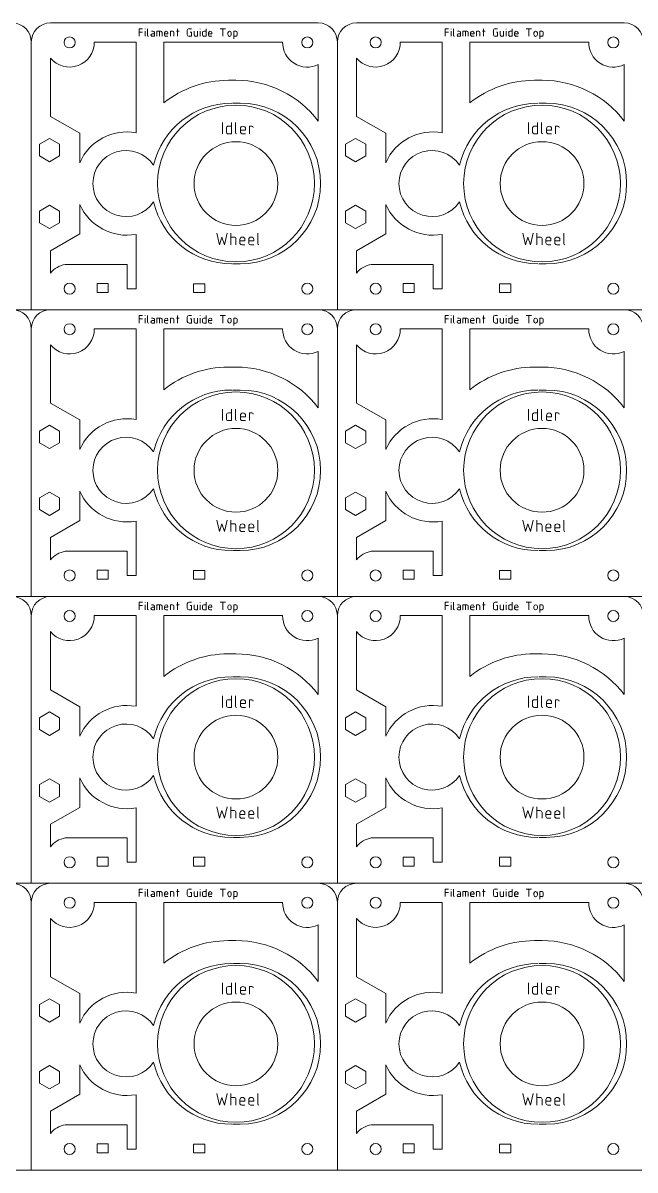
# Model space of a CAD drawing. Header units: millimetres. Extents: x 0 to 560, y 2 to 302.
# Drawn here: x 157.8 to 317.8, y 2.5 to 302.5 of the extents above; entities that cross this region are included whole.
import ezdxf

# ---------------------------------------------------------------- set-up
doc = ezdxf.new("R2010")
doc.units = ezdxf.units.MM
for name, color, linetype, lineweight, true_color in [('Filament Guide Top', 7, 'CONTINUOUS', 0, 0x000000), ('Filament Guide Top Honeycomb', 7, 'CONTINUOUS', 0, 0x000000), ('Filament Guide Top Text', 4, 'CONTINUOUS', 0, 0x00ffff), ('Idler Wheel', 7, 'CONTINUOUS', 0, 0x000000), ('Idler Wheel Text', 4, 'CONTINUOUS', 0, 0x00ffff)]:
    doc.layers.add(name, color=color, linetype=linetype, lineweight=lineweight, true_color=true_color)

msp = doc.modelspace()

# ---------------------------------------------------------------- linework, layer by layer
at = {"layer": 'Filament Guide Top'}
for p, q in [((235, 302.5), (165, 302.5)), ((315, 302.5), (245, 302.5)), ((160, 227.5), (160, 297.5)), ((240, 227.5), (240, 297.5)), ((212.62, 281.5), (214.62, 281.5)), ((292.62, 281.5), (294.62, 281.5)), ((164.75, 272.3), (162.1, 270.77)), ((162.1, 270.77), (162.1, 267.71)), ((164.75, 272.3), (167.4, 270.77)), ((167.4, 270.77), (167.4, 267.71)), ((244.75, 272.3), (242.1, 270.77)), ((242.1, 270.77), (242.1, 267.71)), ((244.75, 272.3), (247.4, 270.77)), ((247.4, 270.77), (247.4, 267.71)), ((162.1, 267.71), (164.75, 266.18)), ((167.4, 267.71), (164.75, 266.18)), ((242.1, 267.71), (244.75, 266.18)), ((247.4, 267.71), (244.75, 266.18)), ((164.75, 254.82), (162.1, 253.29)), ((162.1, 253.29), (162.1, 250.23)), ((164.75, 254.82), (167.4, 253.29)), ((167.4, 253.29), (167.4, 250.23)), ((244.75, 254.82), (242.1, 253.29)), ((242.1, 253.29), (242.1, 250.23)), ((244.75, 254.82), (247.4, 253.29)), ((247.4, 253.29), (247.4, 250.23)), ((162.1, 250.23), (164.75, 248.7)), ((167.4, 250.23), (164.75, 248.7)), ((242.1, 250.23), (244.75, 248.7)), ((247.4, 250.23), (244.75, 248.7)), ((212.62, 239.5), (214.62, 239.5)), ((292.62, 239.5), (294.62, 239.5)), ((177.17, 234.35), (180.07, 234.35)), ((177.17, 232), (177.17, 234.35)), ((180.07, 234.35), (180.07, 232)), ((202.42, 234.3), (205.32, 234.3)), ((202.42, 232), (202.42, 234.3)), ((205.32, 234.3), (205.32, 232)), ((257.18, 234.35), (260.07, 234.35)), ((257.18, 232), (257.18, 234.35)), ((260.07, 234.35), (260.07, 232)), ((282.42, 234.3), (285.32, 234.3)), ((282.42, 232), (282.42, 234.3)), ((285.32, 234.3), (285.32, 232)), ((180.07, 232), (177.17, 232)), ((205.32, 232), (202.42, 232)), ((260.07, 232), (257.18, 232)), ((285.32, 232), (282.42, 232)), ((160, 227.5), (80, 227.5)), ((240, 227.5), (160, 227.5)), ((320, 227.5), (240, 227.5)), ((160, 152.5), (160, 222.5)), ((240, 152.5), (240, 222.5)), ((212.62, 206.5), (214.62, 206.5)), ((292.62, 206.5), (294.62, 206.5)), ((164.75, 197.3), (162.1, 195.77)), ((162.1, 195.77), (162.1, 192.71)), ((164.75, 197.3), (167.4, 195.77)), ((167.4, 195.77), (167.4, 192.71)), ((244.75, 197.3), (242.1, 195.77)), ((242.1, 195.77), (242.1, 192.71)), ((244.75, 197.3), (247.4, 195.77)), ((247.4, 195.77), (247.4, 192.71)), ((162.1, 192.71), (164.75, 191.18)), ((167.4, 192.71), (164.75, 191.18)), ((242.1, 192.71), (244.75, 191.18)), ((247.4, 192.71), (244.75, 191.18)), ((164.75, 179.82), (162.1, 178.29)), ((162.1, 178.29), (162.1, 175.23)), ((164.75, 179.82), (167.4, 178.29)), ((167.4, 178.29), (167.4, 175.23)), ((244.75, 179.82), (242.1, 178.29)), ((242.1, 178.29), (242.1, 175.23)), ((244.75, 179.82), (247.4, 178.29)), ((247.4, 178.29), (247.4, 175.23)), ((162.1, 175.23), (164.75, 173.7)), ((167.4, 175.23), (164.75, 173.7)), ((242.1, 175.23), (244.75, 173.7)), ((247.4, 175.23), (244.75, 173.7)), ((212.62, 164.5), (214.62, 164.5)), ((292.62, 164.5), (294.62, 164.5)), ((177.17, 159.35), (180.07, 159.35)), ((177.17, 157), (177.17, 159.35)), ((180.07, 159.35), (180.07, 157)), ((202.42, 159.3), (205.32, 159.3)), ((202.42, 157), (202.42, 159.3)), ((205.32, 159.3), (205.32, 157)), ((257.18, 159.35), (260.07, 159.35)), ((257.18, 157), (257.18, 159.35)), ((260.07, 159.35), (260.07, 157)), ((282.42, 159.3), (285.32, 159.3)), ((282.42, 157), (282.42, 159.3)), ((285.32, 159.3), (285.32, 157)), ((180.07, 157), (177.17, 157)), ((205.32, 157), (202.42, 157)), ((260.07, 157), (257.18, 157)), ((285.32, 157), (282.42, 157)), ((160, 152.5), (80, 152.5)), ((240, 152.5), (160, 152.5)), ((320, 152.5), (240, 152.5)), ((160, 77.5), (160, 147.5)), ((240, 77.5), (240, 147.5)), ((212.62, 131.5), (214.62, 131.5)), ((292.62, 131.5), (294.62, 131.5)), ((164.75, 122.3), (162.1, 120.77)), ((162.1, 120.77), (162.1, 117.71)), ((164.75, 122.3), (167.4, 120.77)), ((167.4, 120.77), (167.4, 117.71)), ((244.75, 122.3), (242.1, 120.77)), ((242.1, 120.77), (242.1, 117.71)), ((244.75, 122.3), (247.4, 120.77)), ((247.4, 120.77), (247.4, 117.71)), ((162.1, 117.71), (164.75, 116.18)), ((167.4, 117.71), (164.75, 116.18)), ((242.1, 117.71), (244.75, 116.18)), ((247.4, 117.71), (244.75, 116.18)), ((164.75, 104.82), (162.1, 103.29)), ((162.1, 103.29), (162.1, 100.23)), ((164.75, 104.82), (167.4, 103.29)), ((167.4, 103.29), (167.4, 100.23)), ((244.75, 104.82), (242.1, 103.29)), ((242.1, 103.29), (242.1, 100.23)), ((244.75, 104.82), (247.4, 103.29)), ((247.4, 103.29), (247.4, 100.23)), ((162.1, 100.23), (164.75, 98.7)), ((167.4, 100.23), (164.75, 98.7)), ((242.1, 100.23), (244.75, 98.7)), ((247.4, 100.23), (244.75, 98.7)), ((212.62, 89.5), (214.62, 89.5)), ((292.62, 89.5), (294.62, 89.5)), ((177.17, 84.35), (180.07, 84.35)), ((177.17, 82), (177.17, 84.35)), ((180.07, 84.35), (180.07, 82)), ((202.42, 84.3), (205.32, 84.3)), ((202.42, 82), (202.42, 84.3)), ((205.32, 84.3), (205.32, 82)), ((257.18, 84.35), (260.07, 84.35)), ((257.18, 82), (257.18, 84.35)), ((260.07, 84.35), (260.07, 82)), ((282.42, 84.3), (285.32, 84.3)), ((282.42, 82), (282.42, 84.3)), ((285.32, 84.3), (285.32, 82)), ((180.07, 82), (177.17, 82)), ((205.32, 82), (202.42, 82)), ((260.07, 82), (257.18, 82)), ((285.32, 82), (282.42, 82)), ((160, 77.5), (80, 77.5)), ((240, 77.5), (160, 77.5)), ((320, 77.5), (240, 77.5)), ((160, 2.5), (160, 72.5)), ((240, 2.5), (240, 72.5)), ((212.62, 56.5), (214.62, 56.5)), ((292.62, 56.5), (294.62, 56.5)), ((164.75, 47.3), (162.1, 45.77)), ((162.1, 45.77), (162.1, 42.71)), ((164.75, 47.3), (167.4, 45.77)), ((167.4, 45.77), (167.4, 42.71)), ((244.75, 47.3), (242.1, 45.77)), ((242.1, 45.77), (242.1, 42.71)), ((244.75, 47.3), (247.4, 45.77)), ((247.4, 45.77), (247.4, 42.71)), ((162.1, 42.71), (164.75, 41.18)), ((167.4, 42.71), (164.75, 41.18)), ((242.1, 42.71), (244.75, 41.18)), ((247.4, 42.71), (244.75, 41.18)), ((164.75, 29.82), (162.1, 28.29)), ((162.1, 28.29), (162.1, 25.23)), ((164.75, 29.82), (167.4, 28.29)), ((167.4, 28.29), (167.4, 25.23)), ((244.75, 29.82), (242.1, 28.29)), ((242.1, 28.29), (242.1, 25.23)), ((244.75, 29.82), (247.4, 28.29)), ((247.4, 28.29), (247.4, 25.23)), ((162.1, 25.23), (164.75, 23.7)), ((167.4, 25.23), (164.75, 23.7)), ((242.1, 25.23), (244.75, 23.7)), ((247.4, 25.23), (244.75, 23.7)), ((212.62, 14.5), (214.62, 14.5)), ((292.62, 14.5), (294.62, 14.5)), ((177.17, 9.35), (180.07, 9.35)), ((177.17, 7), (177.17, 9.35)), ((180.07, 9.35), (180.07, 7)), ((202.42, 9.3), (205.32, 9.3)), ((202.42, 7), (202.42, 9.3)), ((205.32, 9.3), (205.32, 7)), ((257.18, 9.35), (260.07, 9.35)), ((257.18, 7), (257.18, 9.35)), ((260.07, 9.35), (260.07, 7)), ((282.42, 9.3), (285.32, 9.3)), ((282.42, 7), (282.42, 9.3)), ((285.32, 9.3), (285.32, 7)), ((180.07, 7), (177.17, 7)), ((205.32, 7), (202.42, 7)), ((260.07, 7), (257.18, 7)), ((285.32, 7), (282.42, 7)), ((160, 2.5), (80, 2.5)), ((240, 2.5), (160, 2.5)), ((320, 2.5), (240, 2.5))]:
    msp.add_line(p, q, dxfattribs=at)
for centre in [(170, 297.4), (232.15, 297.4), (250, 297.4), (312.15, 297.4), (170, 233), (232.15, 233), (250, 233), (312.15, 233), (170, 222.4), (232.15, 222.4), (250, 222.4), (312.15, 222.4), (170, 158), (232.15, 158), (250, 158), (312.15, 158), (170, 147.4), (232.15, 147.4), (250, 147.4), (312.15, 147.4), (170, 83), (232.15, 83), (250, 83), (312.15, 83), (170, 72.4), (232.15, 72.4), (250, 72.4), (312.15, 72.4), (170, 8), (232.15, 8), (250, 8), (312.15, 8)]:
    msp.add_circle(centre, 1.45, dxfattribs=at)
for centre, radius, start, end in [((155, 297.5), 5, 0, 90), ((165, 297.5), 5, 90, 180), ((235, 297.5), 5, 0, 90), ((245, 297.5), 5, 90, 180), ((315, 297.5), 5, 0, 90), ((212.38, 260.5), 21, 90, 166.7403), ((214.62, 260.5), 21, 270, 90), ((292.38, 260.5), 21, 90, 166.7403), ((294.62, 260.5), 21, 270, 90), ((184.75, 260.5), 8.65, 33.8376, 326.1624), ((264.75, 260.5), 8.65, 33.8376, 326.1624), ((212.38, 260.5), 21, 193.2597, 270), ((292.38, 260.5), 21, 193.2597, 270), ((155, 222.5), 5, 0, 90), ((165, 222.5), 5, 90, 180), ((235, 222.5), 5, 0, 90), ((245, 222.5), 5, 90, 180), ((315, 222.5), 5, 0, 90), ((212.38, 185.5), 21, 90, 166.7403), ((214.62, 185.5), 21, 270, 90), ((292.38, 185.5), 21, 90, 166.7403), ((294.62, 185.5), 21, 270, 90), ((184.75, 185.5), 8.65, 33.8376, 326.1624), ((264.75, 185.5), 8.65, 33.8376, 326.1624), ((212.38, 185.5), 21, 193.2597, 270), ((292.38, 185.5), 21, 193.2597, 270), ((155, 147.5), 5, 0, 90), ((165, 147.5), 5, 90, 180), ((235, 147.5), 5, 0, 90), ((245, 147.5), 5, 90, 180), ((315, 147.5), 5, 0, 90), ((212.38, 110.5), 21, 90, 166.7403), ((214.62, 110.5), 21, 270, 90), ((292.38, 110.5), 21, 90, 166.7403), ((294.62, 110.5), 21, 270, 90), ((184.75, 110.5), 8.65, 33.8376, 326.1624), ((264.75, 110.5), 8.65, 33.8376, 326.1624), ((212.38, 110.5), 21, 193.2597, 270), ((292.38, 110.5), 21, 193.2597, 270), ((155, 72.5), 5, 0, 90), ((165, 72.5), 5, 90, 180), ((235, 72.5), 5, 0, 90), ((245, 72.5), 5, 90, 180), ((315, 72.5), 5, 0, 90), ((212.38, 35.5), 21, 90, 166.7403), ((214.62, 35.5), 21, 270, 90), ((292.38, 35.5), 21, 90, 166.7403), ((294.62, 35.5), 21, 270, 90), ((184.75, 35.5), 8.65, 33.8376, 326.1624), ((264.75, 35.5), 8.65, 33.8376, 326.1624), ((212.38, 35.5), 21, 193.2597, 270), ((292.38, 35.5), 21, 193.2597, 270)]:
    msp.add_arc(centre, radius, start, end, dxfattribs=at)
at = {"layer": 'Filament Guide Top Honeycomb'}
for p, q in [((187.37, 297.5), (176.45, 297.5)), ((187.37, 297.5), (187.37, 273.79)), ((194.62, 297.5), (225.7, 297.5)), ((194.62, 297.5), (194.62, 281.58)), ((267.38, 297.5), (256.45, 297.5)), ((267.38, 297.5), (267.38, 273.79)), ((274.62, 297.5), (305.7, 297.5)), ((274.62, 297.5), (274.62, 281.58)), ((165, 278.07), (165, 293.33)), ((235, 291.61), (235, 276.83)), ((245, 278.07), (245, 293.33)), ((315, 291.61), (315, 276.83)), ((213.5, 287.5), (211.5, 287.5)), ((293.5, 287.5), (291.5, 287.5)), ((165, 278.07), (172.65, 273.66)), ((245, 278.07), (252.65, 273.66)), ((172.65, 273.66), (172.65, 265.95)), ((252.65, 273.66), (252.65, 265.95)), ((172.65, 255.05), (172.65, 247.34)), ((252.65, 255.05), (252.65, 247.34)), ((172.65, 247.34), (165, 242.93)), ((187.37, 247.21), (187.37, 233)), ((252.65, 247.34), (245, 242.93)), ((267.38, 247.21), (267.38, 233)), ((165, 242.93), (165, 237.07)), ((245, 242.93), (245, 237.07)), ((185.07, 239.35), (168.87, 239.35)), ((185.07, 233), (185.07, 239.35)), ((265.07, 239.35), (248.87, 239.35)), ((265.07, 233), (265.07, 239.35)), ((185.07, 233), (187.37, 233)), ((265.07, 233), (267.38, 233)), ((187.37, 222.5), (176.45, 222.5)), ((187.37, 222.5), (187.37, 198.79)), ((194.62, 222.5), (225.7, 222.5)), ((194.62, 222.5), (194.62, 206.58)), ((267.38, 222.5), (256.45, 222.5)), ((267.38, 222.5), (267.38, 198.79)), ((274.62, 222.5), (305.7, 222.5)), ((274.62, 222.5), (274.62, 206.58)), ((165, 203.07), (165, 218.33)), ((235, 216.61), (235, 201.83)), ((245, 203.07), (245, 218.33)), ((315, 216.61), (315, 201.83)), ((213.5, 212.5), (211.5, 212.5)), ((293.5, 212.5), (291.5, 212.5)), ((165, 203.07), (172.65, 198.66)), ((245, 203.07), (252.65, 198.66)), ((172.65, 198.66), (172.65, 190.95)), ((252.65, 198.66), (252.65, 190.95)), ((172.65, 180.05), (172.65, 172.34)), ((252.65, 180.05), (252.65, 172.34)), ((172.65, 172.34), (165, 167.93)), ((187.37, 172.21), (187.37, 158)), ((252.65, 172.34), (245, 167.93)), ((267.38, 172.21), (267.38, 158)), ((165, 167.93), (165, 162.07)), ((245, 167.93), (245, 162.07)), ((185.07, 164.35), (168.87, 164.35)), ((185.07, 158), (185.07, 164.35)), ((265.07, 164.35), (248.87, 164.35)), ((265.07, 158), (265.07, 164.35)), ((185.07, 158), (187.37, 158)), ((265.07, 158), (267.38, 158)), ((187.37, 147.5), (176.45, 147.5)), ((187.37, 147.5), (187.37, 123.79)), ((194.62, 147.5), (225.7, 147.5)), ((194.62, 147.5), (194.62, 131.58)), ((267.38, 147.5), (256.45, 147.5)), ((267.38, 147.5), (267.38, 123.79)), ((274.62, 147.5), (305.7, 147.5)), ((274.62, 147.5), (274.62, 131.58)), ((165, 128.07), (165, 143.33)), ((235, 141.61), (235, 126.83)), ((245, 128.07), (245, 143.33)), ((315, 141.61), (315, 126.83)), ((213.5, 137.5), (211.5, 137.5)), ((293.5, 137.5), (291.5, 137.5)), ((165, 128.07), (172.65, 123.66)), ((245, 128.07), (252.65, 123.66)), ((172.65, 123.66), (172.65, 115.95)), ((252.65, 123.66), (252.65, 115.95)), ((172.65, 105.05), (172.65, 97.34)), ((252.65, 105.05), (252.65, 97.34)), ((172.65, 97.34), (165, 92.93)), ((187.37, 97.21), (187.37, 83)), ((252.65, 97.34), (245, 92.93)), ((267.38, 97.21), (267.38, 83)), ((165, 92.93), (165, 87.07)), ((245, 92.93), (245, 87.07)), ((185.07, 89.35), (168.87, 89.35)), ((185.07, 83), (185.07, 89.35)), ((265.07, 89.35), (248.87, 89.35)), ((265.07, 83), (265.07, 89.35)), ((185.07, 83), (187.37, 83)), ((265.07, 83), (267.38, 83)), ((187.37, 72.5), (176.45, 72.5)), ((187.37, 72.5), (187.37, 48.79)), ((194.62, 72.5), (225.7, 72.5)), ((194.62, 72.5), (194.62, 56.58)), ((267.38, 72.5), (256.45, 72.5)), ((267.38, 72.5), (267.38, 48.79)), ((274.62, 72.5), (305.7, 72.5)), ((274.62, 72.5), (274.62, 56.58)), ((165, 53.07), (165, 68.33)), ((235, 66.61), (235, 51.83)), ((245, 53.07), (245, 68.33)), ((315, 66.61), (315, 51.83)), ((213.5, 62.5), (211.5, 62.5)), ((293.5, 62.5), (291.5, 62.5)), ((165, 53.07), (172.65, 48.66)), ((245, 53.07), (252.65, 48.66)), ((172.65, 48.66), (172.65, 40.95)), ((252.65, 48.66), (252.65, 40.95)), ((172.65, 30.05), (172.65, 22.34)), ((252.65, 30.05), (252.65, 22.34)), ((172.65, 22.34), (165, 17.93)), ((187.37, 22.21), (187.37, 8)), ((252.65, 22.34), (245, 17.93)), ((267.38, 22.21), (267.38, 8)), ((165, 17.93), (165, 12.07)), ((245, 17.93), (245, 12.07)), ((185.07, 14.35), (168.87, 14.35)), ((185.07, 8), (185.07, 14.35)), ((265.07, 14.35), (248.87, 14.35)), ((265.07, 8), (265.07, 14.35)), ((185.07, 8), (187.37, 8)), ((265.07, 8), (267.38, 8))]:
    msp.add_line(p, q, dxfattribs=at)
for centre, radius, start, end in [((170, 297.4), 6.45, 219.1774, 0.8883), ((232.15, 297.4), 6.45, 179.1117, 296.2226), ((250, 297.4), 6.45, 219.1774, 0.8883), ((312.15, 297.4), 6.45, 179.1117, 296.2226), ((211.5, 260.5), 27, 90, 128.6822), ((213.5, 260.5), 27, 37.2221, 90), ((291.5, 260.5), 27, 90, 128.6822), ((293.5, 260.5), 27, 37.2221, 90), ((185, 260.5), 13.5, 79.8675, 156.1794), ((265, 260.5), 13.5, 79.8675, 156.1794), ((185, 260.5), 13.5, 203.8206, 280.1325), ((265, 260.5), 13.5, 203.8206, 280.1325), ((170, 233), 6.45, 100.1023, 140.8226), ((250, 233), 6.45, 100.1023, 140.8226), ((170, 222.4), 6.45, 219.1774, 0.8883), ((232.15, 222.4), 6.45, 179.1117, 296.2226), ((250, 222.4), 6.45, 219.1774, 0.8883), ((312.15, 222.4), 6.45, 179.1117, 296.2226), ((211.5, 185.5), 27, 90, 128.6822), ((213.5, 185.5), 27, 37.2221, 90), ((291.5, 185.5), 27, 90, 128.6822), ((293.5, 185.5), 27, 37.2221, 90), ((185, 185.5), 13.5, 79.8675, 156.1794), ((265, 185.5), 13.5, 79.8675, 156.1794), ((185, 185.5), 13.5, 203.8206, 280.1325), ((265, 185.5), 13.5, 203.8206, 280.1325), ((170, 158), 6.45, 100.1023, 140.8226), ((250, 158), 6.45, 100.1023, 140.8226), ((170, 147.4), 6.45, 219.1774, 0.8883), ((232.15, 147.4), 6.45, 179.1117, 296.2226), ((250, 147.4), 6.45, 219.1774, 0.8883), ((312.15, 147.4), 6.45, 179.1117, 296.2226), ((211.5, 110.5), 27, 90, 128.6822), ((213.5, 110.5), 27, 37.2221, 90), ((291.5, 110.5), 27, 90, 128.6822), ((293.5, 110.5), 27, 37.2221, 90), ((185, 110.5), 13.5, 79.8675, 156.1794), ((265, 110.5), 13.5, 79.8675, 156.1794), ((185, 110.5), 13.5, 203.8206, 280.1325), ((265, 110.5), 13.5, 203.8206, 280.1325), ((170, 83), 6.45, 100.1023, 140.8226), ((250, 83), 6.45, 100.1023, 140.8226), ((170, 72.4), 6.45, 219.1774, 0.8883), ((232.15, 72.4), 6.45, 179.1117, 296.2226), ((250, 72.4), 6.45, 219.1774, 0.8883), ((312.15, 72.4), 6.45, 179.1117, 296.2226), ((211.5, 35.5), 27, 90, 128.6822), ((213.5, 35.5), 27, 37.2221, 90), ((291.5, 35.5), 27, 90, 128.6822), ((293.5, 35.5), 27, 37.2221, 90), ((185, 35.5), 13.5, 79.8675, 156.1794), ((265, 35.5), 13.5, 79.8675, 156.1794), ((185, 35.5), 13.5, 203.8206, 280.1325), ((265, 35.5), 13.5, 203.8206, 280.1325), ((170, 8), 6.45, 100.1023, 140.8226), ((250, 8), 6.45, 100.1023, 140.8226)]:
    msp.add_arc(centre, radius, start, end, dxfattribs=at)
at = {"layer": 'Filament Guide Top Text'}
for p, q in [((189.06, 301), (188.17, 301)), ((188.17, 301), (188.17, 299)), ((188.17, 300.11), (189.06, 300.11)), ((189.72, 300.89), (189.72, 301)), ((189.72, 299), (189.72, 300.33)), ((190.39, 301), (190.39, 299.22)), ((191.39, 300.33), (191.83, 300.33)), ((192.83, 299), (192.83, 300.33)), ((192.83, 300.33), (193.83, 300.33)), ((193.5, 300.33), (193.5, 299)), ((196.39, 299), (196.39, 300.33)), ((196.39, 300.33), (196.94, 300.33)), ((197.94, 300.33), (198.61, 300.33)), ((198.17, 301), (198.17, 299)), ((200.78, 300.56), (200.78, 299.44)), ((201.89, 301), (201.22, 301)), ((201.89, 300.11), (201.56, 300.11)), ((201.89, 299), (201.89, 300.11)), ((202.56, 300.33), (202.56, 299.33)), ((203.44, 299), (203.44, 300.33)), ((204.11, 300.89), (204.11, 301)), ((204.11, 299), (204.11, 300.33)), ((205.11, 300.33), (205.67, 300.33)), ((205.67, 301), (205.67, 299)), ((209.39, 301), (210.72, 301)), ((210.06, 301), (210.06, 299)), ((213.5, 300.33), (212.94, 300.33)), ((212.94, 300.33), (212.94, 298.33)), ((269.06, 301), (268.17, 301)), ((268.17, 301), (268.17, 299)), ((268.17, 300.11), (269.06, 300.11)), ((269.72, 300.89), (269.72, 301)), ((269.72, 299), (269.72, 300.33)), ((270.39, 301), (270.39, 299.22)), ((271.39, 300.33), (271.83, 300.33)), ((272.83, 299), (272.83, 300.33)), ((272.83, 300.33), (273.83, 300.33)), ((273.5, 300.33), (273.5, 299)), ((276.39, 299), (276.39, 300.33)), ((276.39, 300.33), (276.94, 300.33)), ((277.94, 300.33), (278.61, 300.33)), ((278.17, 301), (278.17, 299)), ((280.78, 300.56), (280.78, 299.44)), ((281.89, 301), (281.22, 301)), ((281.89, 300.11), (281.56, 300.11)), ((281.89, 299), (281.89, 300.11)), ((282.56, 300.33), (282.56, 299.33)), ((283.44, 299), (283.44, 300.33)), ((284.11, 300.89), (284.11, 301)), ((284.11, 299), (284.11, 300.33)), ((285.11, 300.33), (285.67, 300.33)), ((285.67, 301), (285.67, 299)), ((289.39, 301), (290.72, 301)), ((290.06, 301), (290.06, 299)), ((293.5, 300.33), (292.94, 300.33)), ((292.94, 300.33), (292.94, 298.33)), ((191.61, 299.67), (192.17, 299.67)), ((192.17, 299), (191.61, 299)), ((192.17, 300), (192.17, 299)), ((194.17, 300), (194.17, 299)), ((194.83, 299.89), (194.83, 299.33)), ((194.83, 299.67), (195.72, 299.67)), ((195.17, 299), (195.72, 299)), ((195.72, 299.67), (195.72, 299.89)), ((197.28, 300), (197.28, 299)), ((201.22, 299), (201.89, 299)), ((202.89, 299), (203.44, 299)), ((204.78, 299.33), (204.78, 300)), ((205.67, 299), (205.11, 299)), ((206.33, 299.89), (206.33, 299.33)), ((206.33, 299.67), (207.22, 299.67)), ((206.67, 299), (207.22, 299)), ((207.22, 299.67), (207.22, 299.89)), ((211.39, 299.89), (211.39, 299.44)), ((212.28, 299.44), (212.28, 299.89)), ((212.94, 299), (213.5, 299)), ((213.83, 299.33), (213.83, 300)), ((271.61, 299.67), (272.17, 299.67)), ((272.17, 299), (271.61, 299)), ((272.17, 300), (272.17, 299)), ((274.17, 300), (274.17, 299)), ((274.83, 299.89), (274.83, 299.33)), ((274.83, 299.67), (275.72, 299.67)), ((275.17, 299), (275.72, 299)), ((275.72, 299.67), (275.72, 299.89)), ((277.28, 300), (277.28, 299)), ((281.22, 299), (281.89, 299)), ((282.89, 299), (283.44, 299)), ((284.78, 299.33), (284.78, 300)), ((285.67, 299), (285.11, 299)), ((286.33, 299.89), (286.33, 299.33)), ((286.33, 299.67), (287.22, 299.67)), ((286.67, 299), (287.22, 299)), ((287.22, 299.67), (287.22, 299.89)), ((291.39, 299.89), (291.39, 299.44)), ((292.28, 299.44), (292.28, 299.89)), ((292.94, 299), (293.5, 299)), ((293.83, 299.33), (293.83, 300)), ((189.06, 226), (188.17, 226)), ((188.17, 226), (188.17, 224)), ((188.17, 225.11), (189.06, 225.11)), ((189.72, 225.89), (189.72, 226)), ((189.72, 224), (189.72, 225.33)), ((190.39, 226), (190.39, 224.22)), ((191.39, 225.33), (191.83, 225.33)), ((192.83, 224), (192.83, 225.33)), ((192.83, 225.33), (193.83, 225.33)), ((193.5, 225.33), (193.5, 224)), ((196.39, 224), (196.39, 225.33)), ((196.39, 225.33), (196.94, 225.33)), ((197.94, 225.33), (198.61, 225.33)), ((198.17, 226), (198.17, 224)), ((200.78, 225.56), (200.78, 224.44)), ((201.89, 226), (201.22, 226)), ((201.89, 225.11), (201.56, 225.11)), ((201.89, 224), (201.89, 225.11)), ((202.56, 225.33), (202.56, 224.33)), ((203.44, 224), (203.44, 225.33)), ((204.11, 225.89), (204.11, 226)), ((204.11, 224), (204.11, 225.33)), ((205.11, 225.33), (205.67, 225.33)), ((205.67, 226), (205.67, 224)), ((209.39, 226), (210.72, 226)), ((210.06, 226), (210.06, 224)), ((213.5, 225.33), (212.94, 225.33)), ((212.94, 225.33), (212.94, 223.33)), ((269.06, 226), (268.17, 226)), ((268.17, 226), (268.17, 224)), ((268.17, 225.11), (269.06, 225.11)), ((269.72, 225.89), (269.72, 226)), ((269.72, 224), (269.72, 225.33)), ((270.39, 226), (270.39, 224.22)), ((271.39, 225.33), (271.83, 225.33)), ((272.83, 224), (272.83, 225.33)), ((272.83, 225.33), (273.83, 225.33)), ((273.5, 225.33), (273.5, 224)), ((276.39, 224), (276.39, 225.33)), ((276.39, 225.33), (276.94, 225.33)), ((277.94, 225.33), (278.61, 225.33)), ((278.17, 226), (278.17, 224)), ((280.78, 225.56), (280.78, 224.44)), ((281.89, 226), (281.22, 226)), ((281.89, 225.11), (281.56, 225.11)), ((281.89, 224), (281.89, 225.11)), ((282.56, 225.33), (282.56, 224.33)), ((283.44, 224), (283.44, 225.33)), ((284.11, 225.89), (284.11, 226)), ((284.11, 224), (284.11, 225.33)), ((285.11, 225.33), (285.67, 225.33)), ((285.67, 226), (285.67, 224)), ((289.39, 226), (290.72, 226)), ((290.06, 226), (290.06, 224)), ((293.5, 225.33), (292.94, 225.33)), ((292.94, 225.33), (292.94, 223.33)), ((191.61, 224.67), (192.17, 224.67)), ((192.17, 224), (191.61, 224)), ((192.17, 225), (192.17, 224)), ((194.17, 225), (194.17, 224)), ((194.83, 224.89), (194.83, 224.33)), ((194.83, 224.67), (195.72, 224.67)), ((195.17, 224), (195.72, 224)), ((195.72, 224.67), (195.72, 224.89)), ((197.28, 225), (197.28, 224)), ((201.22, 224), (201.89, 224)), ((202.89, 224), (203.44, 224)), ((204.78, 224.33), (204.78, 225)), ((205.67, 224), (205.11, 224)), ((206.33, 224.89), (206.33, 224.33)), ((206.33, 224.67), (207.22, 224.67)), ((206.67, 224), (207.22, 224)), ((207.22, 224.67), (207.22, 224.89)), ((211.39, 224.89), (211.39, 224.44)), ((212.28, 224.44), (212.28, 224.89)), ((212.94, 224), (213.5, 224)), ((213.83, 224.33), (213.83, 225)), ((271.61, 224.67), (272.17, 224.67)), ((272.17, 224), (271.61, 224)), ((272.17, 225), (272.17, 224)), ((274.17, 225), (274.17, 224)), ((274.83, 224.89), (274.83, 224.33)), ((274.83, 224.67), (275.72, 224.67)), ((275.17, 224), (275.72, 224)), ((275.72, 224.67), (275.72, 224.89)), ((277.28, 225), (277.28, 224)), ((281.22, 224), (281.89, 224)), ((282.89, 224), (283.44, 224)), ((284.78, 224.33), (284.78, 225)), ((285.67, 224), (285.11, 224)), ((286.33, 224.89), (286.33, 224.33)), ((286.33, 224.67), (287.22, 224.67)), ((286.67, 224), (287.22, 224)), ((287.22, 224.67), (287.22, 224.89)), ((291.39, 224.89), (291.39, 224.44)), ((292.28, 224.44), (292.28, 224.89)), ((292.94, 224), (293.5, 224)), ((293.83, 224.33), (293.83, 225)), ((189.06, 151), (188.17, 151)), ((188.17, 151), (188.17, 149)), ((188.17, 150.11), (189.06, 150.11)), ((189.72, 150.89), (189.72, 151)), ((189.72, 149), (189.72, 150.33)), ((190.39, 151), (190.39, 149.22)), ((191.39, 150.33), (191.83, 150.33)), ((192.83, 149), (192.83, 150.33)), ((192.83, 150.33), (193.83, 150.33)), ((193.5, 150.33), (193.5, 149)), ((196.39, 149), (196.39, 150.33)), ((196.39, 150.33), (196.94, 150.33)), ((197.94, 150.33), (198.61, 150.33)), ((198.17, 151), (198.17, 149)), ((200.78, 150.56), (200.78, 149.44)), ((201.89, 151), (201.22, 151)), ((201.89, 150.11), (201.56, 150.11)), ((201.89, 149), (201.89, 150.11)), ((202.56, 150.33), (202.56, 149.33)), ((203.44, 149), (203.44, 150.33)), ((204.11, 150.89), (204.11, 151)), ((204.11, 149), (204.11, 150.33)), ((205.11, 150.33), (205.67, 150.33)), ((205.67, 151), (205.67, 149)), ((209.39, 151), (210.72, 151)), ((210.06, 151), (210.06, 149)), ((213.5, 150.33), (212.94, 150.33)), ((212.94, 150.33), (212.94, 148.33)), ((269.06, 151), (268.17, 151)), ((268.17, 151), (268.17, 149)), ((268.17, 150.11), (269.06, 150.11)), ((269.72, 150.89), (269.72, 151)), ((269.72, 149), (269.72, 150.33)), ((270.39, 151), (270.39, 149.22)), ((271.39, 150.33), (271.83, 150.33)), ((272.83, 149), (272.83, 150.33)), ((272.83, 150.33), (273.83, 150.33)), ((273.5, 150.33), (273.5, 149)), ((276.39, 149), (276.39, 150.33)), ((276.39, 150.33), (276.94, 150.33)), ((277.94, 150.33), (278.61, 150.33)), ((278.17, 151), (278.17, 149)), ((280.78, 150.56), (280.78, 149.44)), ((281.89, 151), (281.22, 151)), ((281.89, 150.11), (281.56, 150.11)), ((281.89, 149), (281.89, 150.11)), ((282.56, 150.33), (282.56, 149.33)), ((283.44, 149), (283.44, 150.33)), ((284.11, 150.89), (284.11, 151)), ((284.11, 149), (284.11, 150.33)), ((285.11, 150.33), (285.67, 150.33)), ((285.67, 151), (285.67, 149)), ((289.39, 151), (290.72, 151)), ((290.06, 151), (290.06, 149)), ((293.5, 150.33), (292.94, 150.33)), ((292.94, 150.33), (292.94, 148.33)), ((191.61, 149.67), (192.17, 149.67)), ((192.17, 149), (191.61, 149)), ((192.17, 150), (192.17, 149)), ((194.17, 150), (194.17, 149)), ((194.83, 149.89), (194.83, 149.33)), ((194.83, 149.67), (195.72, 149.67)), ((195.17, 149), (195.72, 149)), ((195.72, 149.67), (195.72, 149.89)), ((197.28, 150), (197.28, 149)), ((201.22, 149), (201.89, 149)), ((202.89, 149), (203.44, 149)), ((204.78, 149.33), (204.78, 150)), ((205.67, 149), (205.11, 149)), ((206.33, 149.89), (206.33, 149.33)), ((206.33, 149.67), (207.22, 149.67)), ((206.67, 149), (207.22, 149)), ((207.22, 149.67), (207.22, 149.89)), ((211.39, 149.89), (211.39, 149.44)), ((212.28, 149.44), (212.28, 149.89)), ((212.94, 149), (213.5, 149)), ((213.83, 149.33), (213.83, 150)), ((271.61, 149.67), (272.17, 149.67)), ((272.17, 149), (271.61, 149)), ((272.17, 150), (272.17, 149)), ((274.17, 150), (274.17, 149)), ((274.83, 149.89), (274.83, 149.33)), ((274.83, 149.67), (275.72, 149.67)), ((275.17, 149), (275.72, 149)), ((275.72, 149.67), (275.72, 149.89)), ((277.28, 150), (277.28, 149)), ((281.22, 149), (281.89, 149)), ((282.89, 149), (283.44, 149)), ((284.78, 149.33), (284.78, 150)), ((285.67, 149), (285.11, 149)), ((286.33, 149.89), (286.33, 149.33)), ((286.33, 149.67), (287.22, 149.67)), ((286.67, 149), (287.22, 149)), ((287.22, 149.67), (287.22, 149.89)), ((291.39, 149.89), (291.39, 149.44)), ((292.28, 149.44), (292.28, 149.89)), ((292.94, 149), (293.5, 149)), ((293.83, 149.33), (293.83, 150)), ((189.06, 76), (188.17, 76)), ((188.17, 76), (188.17, 74)), ((188.17, 75.11), (189.06, 75.11)), ((189.72, 75.89), (189.72, 76)), ((189.72, 74), (189.72, 75.33)), ((190.39, 76), (190.39, 74.22)), ((191.39, 75.33), (191.83, 75.33)), ((192.83, 74), (192.83, 75.33)), ((192.83, 75.33), (193.83, 75.33)), ((193.5, 75.33), (193.5, 74)), ((196.39, 74), (196.39, 75.33)), ((196.39, 75.33), (196.94, 75.33)), ((197.94, 75.33), (198.61, 75.33)), ((198.17, 76), (198.17, 74)), ((200.78, 75.56), (200.78, 74.44)), ((201.89, 76), (201.22, 76)), ((201.89, 75.11), (201.56, 75.11)), ((201.89, 74), (201.89, 75.11)), ((202.56, 75.33), (202.56, 74.33)), ((203.44, 74), (203.44, 75.33)), ((204.11, 75.89), (204.11, 76)), ((204.11, 74), (204.11, 75.33)), ((205.11, 75.33), (205.67, 75.33)), ((205.67, 76), (205.67, 74)), ((209.39, 76), (210.72, 76)), ((210.06, 76), (210.06, 74)), ((213.5, 75.33), (212.94, 75.33)), ((212.94, 75.33), (212.94, 73.33)), ((269.06, 76), (268.17, 76)), ((268.17, 76), (268.17, 74)), ((268.17, 75.11), (269.06, 75.11)), ((269.72, 75.89), (269.72, 76)), ((269.72, 74), (269.72, 75.33)), ((270.39, 76), (270.39, 74.22)), ((271.39, 75.33), (271.83, 75.33)), ((272.83, 74), (272.83, 75.33)), ((272.83, 75.33), (273.83, 75.33)), ((273.5, 75.33), (273.5, 74)), ((276.39, 74), (276.39, 75.33)), ((276.39, 75.33), (276.94, 75.33)), ((277.94, 75.33), (278.61, 75.33)), ((278.17, 76), (278.17, 74)), ((280.78, 75.56), (280.78, 74.44)), ((281.89, 76), (281.22, 76)), ((281.89, 75.11), (281.56, 75.11)), ((281.89, 74), (281.89, 75.11)), ((282.56, 75.33), (282.56, 74.33)), ((283.44, 74), (283.44, 75.33)), ((284.11, 75.89), (284.11, 76)), ((284.11, 74), (284.11, 75.33)), ((285.11, 75.33), (285.67, 75.33)), ((285.67, 76), (285.67, 74)), ((289.39, 76), (290.72, 76)), ((290.06, 76), (290.06, 74)), ((293.5, 75.33), (292.94, 75.33)), ((292.94, 75.33), (292.94, 73.33)), ((191.61, 74.67), (192.17, 74.67)), ((192.17, 74), (191.61, 74)), ((192.17, 75), (192.17, 74)), ((194.17, 75), (194.17, 74)), ((194.83, 74.89), (194.83, 74.33)), ((194.83, 74.67), (195.72, 74.67)), ((195.17, 74), (195.72, 74)), ((195.72, 74.67), (195.72, 74.89)), ((197.28, 75), (197.28, 74)), ((201.22, 74), (201.89, 74)), ((202.89, 74), (203.44, 74)), ((204.78, 74.33), (204.78, 75)), ((205.67, 74), (205.11, 74)), ((206.33, 74.89), (206.33, 74.33)), ((206.33, 74.67), (207.22, 74.67)), ((206.67, 74), (207.22, 74)), ((207.22, 74.67), (207.22, 74.89)), ((211.39, 74.89), (211.39, 74.44)), ((212.28, 74.44), (212.28, 74.89)), ((212.94, 74), (213.5, 74)), ((213.83, 74.33), (213.83, 75)), ((271.61, 74.67), (272.17, 74.67)), ((272.17, 74), (271.61, 74)), ((272.17, 75), (272.17, 74)), ((274.17, 75), (274.17, 74)), ((274.83, 74.89), (274.83, 74.33)), ((274.83, 74.67), (275.72, 74.67)), ((275.17, 74), (275.72, 74)), ((275.72, 74.67), (275.72, 74.89)), ((277.28, 75), (277.28, 74)), ((281.22, 74), (281.89, 74)), ((282.89, 74), (283.44, 74)), ((284.78, 74.33), (284.78, 75)), ((285.67, 74), (285.11, 74)), ((286.33, 74.89), (286.33, 74.33)), ((286.33, 74.67), (287.22, 74.67)), ((286.67, 74), (287.22, 74)), ((287.22, 74.67), (287.22, 74.89)), ((291.39, 74.89), (291.39, 74.44)), ((292.28, 74.44), (292.28, 74.89)), ((292.94, 74), (293.5, 74)), ((293.83, 74.33), (293.83, 75))]:
    msp.add_line(p, q, dxfattribs=at)
for centre, radius, start, end in [((191.83, 300), 0.333, 0, 90), ((193.83, 300), 0.333, 0, 90), ((195.28, 299.89), 0.444, 0, 180), ((196.94, 300), 0.333, 0, 90), ((201.22, 300.56), 0.444, 90, 180), ((205.11, 300), 0.333, 90, 180), ((206.78, 299.89), 0.444, 0, 180), ((211.83, 299.89), 0.444, 0, 180), ((213.5, 300), 0.333, 0, 90), ((271.83, 300), 0.333, 0, 90), ((273.83, 300), 0.333, 0, 90), ((275.28, 299.89), 0.444, 0, 180), ((276.94, 300), 0.333, 0, 90), ((281.22, 300.56), 0.444, 90, 180), ((285.11, 300), 0.333, 90, 180), ((286.78, 299.89), 0.444, 0, 180), ((291.83, 299.89), 0.444, 0, 180), ((293.5, 300), 0.333, 0, 90), ((190.61, 299.22), 0.222, 180, 270), ((191.61, 299.33), 0.333, 90, 270), ((195.17, 299.33), 0.333, 180, 270), ((201.22, 299.44), 0.444, 180, 270), ((202.89, 299.33), 0.333, 180, 270), ((205.11, 299.33), 0.333, 180, 270), ((206.67, 299.33), 0.333, 180, 270), ((211.83, 299.44), 0.444, 180, 0), ((213.5, 299.33), 0.333, 270, 0), ((270.61, 299.22), 0.222, 180, 270), ((271.61, 299.33), 0.333, 90, 270), ((275.17, 299.33), 0.333, 180, 270), ((281.22, 299.44), 0.444, 180, 270), ((282.89, 299.33), 0.333, 180, 270), ((285.11, 299.33), 0.333, 180, 270), ((286.67, 299.33), 0.333, 180, 270), ((291.83, 299.44), 0.444, 180, 0), ((293.5, 299.33), 0.333, 270, 0), ((191.83, 225), 0.333, 0, 90), ((193.83, 225), 0.333, 0, 90), ((195.28, 224.89), 0.444, 0, 180), ((196.94, 225), 0.333, 0, 90), ((201.22, 225.56), 0.444, 90, 180), ((205.11, 225), 0.333, 90, 180), ((206.78, 224.89), 0.444, 0, 180), ((211.83, 224.89), 0.444, 0, 180), ((213.5, 225), 0.333, 0, 90), ((271.83, 225), 0.333, 0, 90), ((273.83, 225), 0.333, 0, 90), ((275.28, 224.89), 0.444, 0, 180), ((276.94, 225), 0.333, 0, 90), ((281.22, 225.56), 0.444, 90, 180), ((285.11, 225), 0.333, 90, 180), ((286.78, 224.89), 0.444, 0, 180), ((291.83, 224.89), 0.444, 0, 180), ((293.5, 225), 0.333, 0, 90), ((190.61, 224.22), 0.222, 180, 270), ((191.61, 224.33), 0.333, 90, 270), ((195.17, 224.33), 0.333, 180, 270), ((201.22, 224.44), 0.444, 180, 270), ((202.89, 224.33), 0.333, 180, 270), ((205.11, 224.33), 0.333, 180, 270), ((206.67, 224.33), 0.333, 180, 270), ((211.83, 224.44), 0.444, 180, 0), ((213.5, 224.33), 0.333, 270, 0), ((270.61, 224.22), 0.222, 180, 270), ((271.61, 224.33), 0.333, 90, 270), ((275.17, 224.33), 0.333, 180, 270), ((281.22, 224.44), 0.444, 180, 270), ((282.89, 224.33), 0.333, 180, 270), ((285.11, 224.33), 0.333, 180, 270), ((286.67, 224.33), 0.333, 180, 270), ((291.83, 224.44), 0.444, 180, 0), ((293.5, 224.33), 0.333, 270, 0), ((191.83, 150), 0.333, 0, 90), ((193.83, 150), 0.333, 0, 90), ((195.28, 149.89), 0.444, 0, 180), ((196.94, 150), 0.333, 0, 90), ((201.22, 150.56), 0.444, 90, 180), ((205.11, 150), 0.333, 90, 180), ((206.78, 149.89), 0.444, 0, 180), ((211.83, 149.89), 0.444, 0, 180), ((213.5, 150), 0.333, 0, 90), ((271.83, 150), 0.333, 0, 90), ((273.83, 150), 0.333, 0, 90), ((275.28, 149.89), 0.444, 0, 180), ((276.94, 150), 0.333, 0, 90), ((281.22, 150.56), 0.444, 90, 180), ((285.11, 150), 0.333, 90, 180), ((286.78, 149.89), 0.444, 0, 180), ((291.83, 149.89), 0.444, 0, 180), ((293.5, 150), 0.333, 0, 90), ((190.61, 149.22), 0.222, 180, 270), ((191.61, 149.33), 0.333, 90, 270), ((195.17, 149.33), 0.333, 180, 270), ((201.22, 149.44), 0.444, 180, 270), ((202.89, 149.33), 0.333, 180, 270), ((205.11, 149.33), 0.333, 180, 270), ((206.67, 149.33), 0.333, 180, 270), ((211.83, 149.44), 0.444, 180, 0), ((213.5, 149.33), 0.333, 270, 0), ((270.61, 149.22), 0.222, 180, 270), ((271.61, 149.33), 0.333, 90, 270), ((275.17, 149.33), 0.333, 180, 270), ((281.22, 149.44), 0.444, 180, 270), ((282.89, 149.33), 0.333, 180, 270), ((285.11, 149.33), 0.333, 180, 270), ((286.67, 149.33), 0.333, 180, 270), ((291.83, 149.44), 0.444, 180, 0), ((293.5, 149.33), 0.333, 270, 0), ((191.83, 75), 0.333, 0, 90), ((193.83, 75), 0.333, 0, 90), ((195.28, 74.89), 0.444, 0, 180), ((196.94, 75), 0.333, 0, 90), ((201.22, 75.56), 0.444, 90, 180), ((205.11, 75), 0.333, 90, 180), ((206.78, 74.89), 0.444, 0, 180), ((211.83, 74.89), 0.444, 0, 180), ((213.5, 75), 0.333, 0, 90), ((271.83, 75), 0.333, 0, 90), ((273.83, 75), 0.333, 0, 90), ((275.28, 74.89), 0.444, 0, 180), ((276.94, 75), 0.333, 0, 90), ((281.22, 75.56), 0.444, 90, 180), ((285.11, 75), 0.333, 90, 180), ((286.78, 74.89), 0.444, 0, 180), ((291.83, 74.89), 0.444, 0, 180), ((293.5, 75), 0.333, 0, 90), ((190.61, 74.22), 0.222, 180, 270), ((191.61, 74.33), 0.333, 90, 270), ((195.17, 74.33), 0.333, 180, 270), ((201.22, 74.44), 0.444, 180, 270), ((202.89, 74.33), 0.333, 180, 270), ((205.11, 74.33), 0.333, 180, 270), ((206.67, 74.33), 0.333, 180, 270), ((211.83, 74.44), 0.444, 180, 0), ((213.5, 74.33), 0.333, 270, 0), ((270.61, 74.22), 0.222, 180, 270), ((271.61, 74.33), 0.333, 90, 270), ((275.17, 74.33), 0.333, 180, 270), ((281.22, 74.44), 0.444, 180, 270), ((282.89, 74.33), 0.333, 180, 270), ((285.11, 74.33), 0.333, 180, 270), ((286.67, 74.33), 0.333, 180, 270), ((291.83, 74.44), 0.444, 180, 0), ((293.5, 74.33), 0.333, 270, 0)]:
    msp.add_arc(centre, radius, start, end, dxfattribs=at)
at = {"layer": 'Idler Wheel'}
for centre, radius in [((213.5, 260.5), 20.5), ((293.5, 260.5), 20.5), ((213.5, 260.5), 10.95), ((293.5, 260.5), 10.95), ((213.5, 185.5), 20.5), ((293.5, 185.5), 20.5), ((213.5, 185.5), 10.95), ((293.5, 185.5), 10.95), ((213.5, 110.5), 20.5), ((293.5, 110.5), 20.5), ((213.5, 110.5), 10.95), ((293.5, 110.5), 10.95), ((213.5, 35.5), 20.5), ((293.5, 35.5), 20.5), ((213.5, 35.5), 10.95), ((293.5, 35.5), 10.95)]:
    msp.add_circle(centre, radius, dxfattribs=at)
at = {"layer": 'Idler Wheel Text'}
for p, q in [((210, 276.5), (210, 273.5)), ((212.33, 276.5), (212.33, 273.5)), ((213.33, 276.5), (213.33, 273.83)), ((290, 276.5), (290, 273.5)), ((292.33, 276.5), (292.33, 273.5)), ((293.33, 276.5), (293.33, 273.83)), ((211, 274), (211, 275)), ((211.5, 275.5), (212.33, 275.5)), ((212.33, 273.5), (211.5, 273.5)), ((214.67, 274.83), (214.67, 274)), ((214.67, 274.5), (216, 274.5)), ((215.17, 273.5), (216, 273.5)), ((216, 274.5), (216, 274.83)), ((217, 273.5), (217, 275.5)), ((217, 275.5), (217.67, 275.5)), ((291, 274), (291, 275)), ((291.5, 275.5), (292.33, 275.5)), ((292.33, 273.5), (291.5, 273.5)), ((294.67, 274.83), (294.67, 274)), ((294.67, 274.5), (296, 274.5)), ((295.17, 273.5), (296, 273.5)), ((296, 274.5), (296, 274.83)), ((297, 273.5), (297, 275.5)), ((297, 275.5), (297.67, 275.5)), ((208.5, 247.5), (209.17, 244.5)), ((209.17, 244.5), (209.83, 246.5)), ((209.83, 246.5), (210.5, 244.5)), ((210.5, 244.5), (211.17, 247.5)), ((212.17, 247.5), (212.17, 244.5)), ((212.17, 246.5), (213, 246.5)), ((219.17, 247.5), (219.17, 244.83)), ((288.5, 247.5), (289.17, 244.5)), ((289.17, 244.5), (289.83, 246.5)), ((289.83, 246.5), (290.5, 244.5)), ((290.5, 244.5), (291.17, 247.5)), ((292.17, 247.5), (292.17, 244.5)), ((292.17, 246.5), (293, 246.5)), ((299.17, 247.5), (299.17, 244.83)), ((213.5, 246), (213.5, 244.5)), ((214.5, 245.83), (214.5, 245)), ((214.5, 245.5), (215.83, 245.5)), ((215, 244.5), (215.83, 244.5)), ((215.83, 245.5), (215.83, 245.83)), ((216.83, 245.83), (216.83, 245)), ((216.83, 245.5), (218.17, 245.5)), ((217.33, 244.5), (218.17, 244.5)), ((218.17, 245.5), (218.17, 245.83)), ((293.5, 246), (293.5, 244.5)), ((294.5, 245.83), (294.5, 245)), ((294.5, 245.5), (295.83, 245.5)), ((295, 244.5), (295.83, 244.5)), ((295.83, 245.5), (295.83, 245.83)), ((296.83, 245.83), (296.83, 245)), ((296.83, 245.5), (298.17, 245.5)), ((297.33, 244.5), (298.17, 244.5)), ((298.17, 245.5), (298.17, 245.83)), ((210, 201.5), (210, 198.5)), ((212.33, 201.5), (212.33, 198.5)), ((213.33, 201.5), (213.33, 198.83)), ((290, 201.5), (290, 198.5)), ((292.33, 201.5), (292.33, 198.5)), ((293.33, 201.5), (293.33, 198.83)), ((211, 199), (211, 200)), ((211.5, 200.5), (212.33, 200.5)), ((212.33, 198.5), (211.5, 198.5)), ((214.67, 199.83), (214.67, 199)), ((214.67, 199.5), (216, 199.5)), ((215.17, 198.5), (216, 198.5)), ((216, 199.5), (216, 199.83)), ((217, 198.5), (217, 200.5)), ((217, 200.5), (217.67, 200.5)), ((291, 199), (291, 200)), ((291.5, 200.5), (292.33, 200.5)), ((292.33, 198.5), (291.5, 198.5)), ((294.67, 199.83), (294.67, 199)), ((294.67, 199.5), (296, 199.5)), ((295.17, 198.5), (296, 198.5)), ((296, 199.5), (296, 199.83)), ((297, 198.5), (297, 200.5)), ((297, 200.5), (297.67, 200.5)), ((208.5, 172.5), (209.17, 169.5)), ((209.17, 169.5), (209.83, 171.5)), ((209.83, 171.5), (210.5, 169.5)), ((210.5, 169.5), (211.17, 172.5)), ((212.17, 172.5), (212.17, 169.5)), ((212.17, 171.5), (213, 171.5)), ((219.17, 172.5), (219.17, 169.83)), ((288.5, 172.5), (289.17, 169.5)), ((289.17, 169.5), (289.83, 171.5)), ((289.83, 171.5), (290.5, 169.5)), ((290.5, 169.5), (291.17, 172.5)), ((292.17, 172.5), (292.17, 169.5)), ((292.17, 171.5), (293, 171.5)), ((299.17, 172.5), (299.17, 169.83)), ((213.5, 171), (213.5, 169.5)), ((214.5, 170.83), (214.5, 170)), ((214.5, 170.5), (215.83, 170.5)), ((215, 169.5), (215.83, 169.5)), ((215.83, 170.5), (215.83, 170.83)), ((216.83, 170.83), (216.83, 170)), ((216.83, 170.5), (218.17, 170.5)), ((217.33, 169.5), (218.17, 169.5)), ((218.17, 170.5), (218.17, 170.83)), ((293.5, 171), (293.5, 169.5)), ((294.5, 170.83), (294.5, 170)), ((294.5, 170.5), (295.83, 170.5)), ((295, 169.5), (295.83, 169.5)), ((295.83, 170.5), (295.83, 170.83)), ((296.83, 170.83), (296.83, 170)), ((296.83, 170.5), (298.17, 170.5)), ((297.33, 169.5), (298.17, 169.5)), ((298.17, 170.5), (298.17, 170.83)), ((210, 126.5), (210, 123.5)), ((212.33, 126.5), (212.33, 123.5)), ((213.33, 126.5), (213.33, 123.83)), ((290, 126.5), (290, 123.5)), ((292.33, 126.5), (292.33, 123.5)), ((293.33, 126.5), (293.33, 123.83)), ((211, 124), (211, 125)), ((211.5, 125.5), (212.33, 125.5)), ((212.33, 123.5), (211.5, 123.5)), ((214.67, 124.83), (214.67, 124)), ((214.67, 124.5), (216, 124.5)), ((215.17, 123.5), (216, 123.5)), ((216, 124.5), (216, 124.83)), ((217, 123.5), (217, 125.5)), ((217, 125.5), (217.67, 125.5)), ((291, 124), (291, 125)), ((291.5, 125.5), (292.33, 125.5)), ((292.33, 123.5), (291.5, 123.5)), ((294.67, 124.83), (294.67, 124)), ((294.67, 124.5), (296, 124.5)), ((295.17, 123.5), (296, 123.5)), ((296, 124.5), (296, 124.83)), ((297, 123.5), (297, 125.5)), ((297, 125.5), (297.67, 125.5)), ((208.5, 97.5), (209.17, 94.5)), ((209.17, 94.5), (209.83, 96.5)), ((209.83, 96.5), (210.5, 94.5)), ((210.5, 94.5), (211.17, 97.5)), ((212.17, 97.5), (212.17, 94.5)), ((212.17, 96.5), (213, 96.5)), ((219.17, 97.5), (219.17, 94.83)), ((288.5, 97.5), (289.17, 94.5)), ((289.17, 94.5), (289.83, 96.5)), ((289.83, 96.5), (290.5, 94.5)), ((290.5, 94.5), (291.17, 97.5)), ((292.17, 97.5), (292.17, 94.5)), ((292.17, 96.5), (293, 96.5)), ((299.17, 97.5), (299.17, 94.83)), ((213.5, 96), (213.5, 94.5)), ((214.5, 95.83), (214.5, 95)), ((214.5, 95.5), (215.83, 95.5)), ((215, 94.5), (215.83, 94.5)), ((215.83, 95.5), (215.83, 95.83)), ((216.83, 95.83), (216.83, 95)), ((216.83, 95.5), (218.17, 95.5)), ((217.33, 94.5), (218.17, 94.5)), ((218.17, 95.5), (218.17, 95.83)), ((293.5, 96), (293.5, 94.5)), ((294.5, 95.83), (294.5, 95)), ((294.5, 95.5), (295.83, 95.5)), ((295, 94.5), (295.83, 94.5)), ((295.83, 95.5), (295.83, 95.83)), ((296.83, 95.83), (296.83, 95)), ((296.83, 95.5), (298.17, 95.5)), ((297.33, 94.5), (298.17, 94.5)), ((298.17, 95.5), (298.17, 95.83)), ((210, 51.5), (210, 48.5)), ((212.33, 51.5), (212.33, 48.5)), ((213.33, 51.5), (213.33, 48.83)), ((290, 51.5), (290, 48.5)), ((292.33, 51.5), (292.33, 48.5)), ((293.33, 51.5), (293.33, 48.83)), ((211, 49), (211, 50)), ((211.5, 50.5), (212.33, 50.5)), ((212.33, 48.5), (211.5, 48.5)), ((214.67, 49.83), (214.67, 49)), ((214.67, 49.5), (216, 49.5)), ((215.17, 48.5), (216, 48.5)), ((216, 49.5), (216, 49.83)), ((217, 48.5), (217, 50.5)), ((217, 50.5), (217.67, 50.5)), ((291, 49), (291, 50)), ((291.5, 50.5), (292.33, 50.5)), ((292.33, 48.5), (291.5, 48.5)), ((294.67, 49.83), (294.67, 49)), ((294.67, 49.5), (296, 49.5)), ((295.17, 48.5), (296, 48.5)), ((296, 49.5), (296, 49.83)), ((297, 48.5), (297, 50.5)), ((297, 50.5), (297.67, 50.5)), ((208.5, 22.5), (209.17, 19.5)), ((209.17, 19.5), (209.83, 21.5)), ((209.83, 21.5), (210.5, 19.5)), ((210.5, 19.5), (211.17, 22.5)), ((212.17, 22.5), (212.17, 19.5)), ((212.17, 21.5), (213, 21.5)), ((219.17, 22.5), (219.17, 19.83)), ((288.5, 22.5), (289.17, 19.5)), ((289.17, 19.5), (289.83, 21.5)), ((289.83, 21.5), (290.5, 19.5)), ((290.5, 19.5), (291.17, 22.5)), ((292.17, 22.5), (292.17, 19.5)), ((292.17, 21.5), (293, 21.5)), ((299.17, 22.5), (299.17, 19.83)), ((213.5, 21), (213.5, 19.5)), ((214.5, 20.83), (214.5, 20)), ((214.5, 20.5), (215.83, 20.5)), ((215, 19.5), (215.83, 19.5)), ((215.83, 20.5), (215.83, 20.83)), ((216.83, 20.83), (216.83, 20)), ((216.83, 20.5), (218.17, 20.5)), ((217.33, 19.5), (218.17, 19.5)), ((218.17, 20.5), (218.17, 20.83)), ((293.5, 21), (293.5, 19.5)), ((294.5, 20.83), (294.5, 20)), ((294.5, 20.5), (295.83, 20.5)), ((295, 19.5), (295.83, 19.5)), ((295.83, 20.5), (295.83, 20.83)), ((296.83, 20.83), (296.83, 20)), ((296.83, 20.5), (298.17, 20.5)), ((297.33, 19.5), (298.17, 19.5)), ((298.17, 20.5), (298.17, 20.83))]:
    msp.add_line(p, q, dxfattribs=at)
for centre, radius, start, end in [((211.5, 275), 0.5, 90, 180), ((211.5, 274), 0.5, 180, 270), ((213.67, 273.83), 0.333, 180, 270), ((215.33, 274.83), 0.667, 0, 180), ((215.17, 274), 0.5, 180, 270), ((217.67, 275.17), 0.333, 0, 90), ((291.5, 275), 0.5, 90, 180), ((291.5, 274), 0.5, 180, 270), ((293.67, 273.83), 0.333, 180, 270), ((295.33, 274.83), 0.667, 0, 180), ((295.17, 274), 0.5, 180, 270), ((297.67, 275.17), 0.333, 0, 90), ((213, 246), 0.5, 0, 90), ((215.17, 245.83), 0.667, 0, 180), ((217.5, 245.83), 0.667, 0, 180), ((293, 246), 0.5, 0, 90), ((295.17, 245.83), 0.667, 0, 180), ((297.5, 245.83), 0.667, 0, 180), ((215, 245), 0.5, 180, 270), ((217.33, 245), 0.5, 180, 270), ((219.5, 244.83), 0.333, 180, 270), ((295, 245), 0.5, 180, 270), ((297.33, 245), 0.5, 180, 270), ((299.5, 244.83), 0.333, 180, 270), ((211.5, 200), 0.5, 90, 180), ((211.5, 199), 0.5, 180, 270), ((213.67, 198.83), 0.333, 180, 270), ((215.33, 199.83), 0.667, 0, 180), ((215.17, 199), 0.5, 180, 270), ((217.67, 200.17), 0.333, 0, 90), ((291.5, 200), 0.5, 90, 180), ((291.5, 199), 0.5, 180, 270), ((293.67, 198.83), 0.333, 180, 270), ((295.33, 199.83), 0.667, 0, 180), ((295.17, 199), 0.5, 180, 270), ((297.67, 200.17), 0.333, 0, 90), ((213, 171), 0.5, 0, 90), ((215.17, 170.83), 0.667, 0, 180), ((217.5, 170.83), 0.667, 0, 180), ((293, 171), 0.5, 0, 90), ((295.17, 170.83), 0.667, 0, 180), ((297.5, 170.83), 0.667, 0, 180), ((215, 170), 0.5, 180, 270), ((217.33, 170), 0.5, 180, 270), ((219.5, 169.83), 0.333, 180, 270), ((295, 170), 0.5, 180, 270), ((297.33, 170), 0.5, 180, 270), ((299.5, 169.83), 0.333, 180, 270), ((211.5, 125), 0.5, 90, 180), ((211.5, 124), 0.5, 180, 270), ((213.67, 123.83), 0.333, 180, 270), ((215.33, 124.83), 0.667, 0, 180), ((215.17, 124), 0.5, 180, 270), ((217.67, 125.17), 0.333, 0, 90), ((291.5, 125), 0.5, 90, 180), ((291.5, 124), 0.5, 180, 270), ((293.67, 123.83), 0.333, 180, 270), ((295.33, 124.83), 0.667, 0, 180), ((295.17, 124), 0.5, 180, 270), ((297.67, 125.17), 0.333, 0, 90), ((213, 96), 0.5, 0, 90), ((215.17, 95.83), 0.667, 0, 180), ((217.5, 95.83), 0.667, 0, 180), ((293, 96), 0.5, 0, 90), ((295.17, 95.83), 0.667, 0, 180), ((297.5, 95.83), 0.667, 0, 180), ((215, 95), 0.5, 180, 270), ((217.33, 95), 0.5, 180, 270), ((219.5, 94.83), 0.333, 180, 270), ((295, 95), 0.5, 180, 270), ((297.33, 95), 0.5, 180, 270), ((299.5, 94.83), 0.333, 180, 270), ((211.5, 50), 0.5, 90, 180), ((211.5, 49), 0.5, 180, 270), ((213.67, 48.83), 0.333, 180, 270), ((215.33, 49.83), 0.667, 0, 180), ((215.17, 49), 0.5, 180, 270), ((217.67, 50.17), 0.333, 0, 90), ((291.5, 50), 0.5, 90, 180), ((291.5, 49), 0.5, 180, 270), ((293.67, 48.83), 0.333, 180, 270), ((295.33, 49.83), 0.667, 0, 180), ((295.17, 49), 0.5, 180, 270), ((297.67, 50.17), 0.333, 0, 90), ((213, 21), 0.5, 0, 90), ((215.17, 20.83), 0.667, 0, 180), ((217.5, 20.83), 0.667, 0, 180), ((293, 21), 0.5, 0, 90), ((295.17, 20.83), 0.667, 0, 180), ((297.5, 20.83), 0.667, 0, 180), ((215, 20), 0.5, 180, 270), ((217.33, 20), 0.5, 180, 270), ((219.5, 19.83), 0.333, 180, 270), ((295, 20), 0.5, 180, 270), ((297.33, 20), 0.5, 180, 270), ((299.5, 19.83), 0.333, 180, 270)]:
    msp.add_arc(centre, radius, start, end, dxfattribs=at)

doc.saveas('drawing.dxf')
